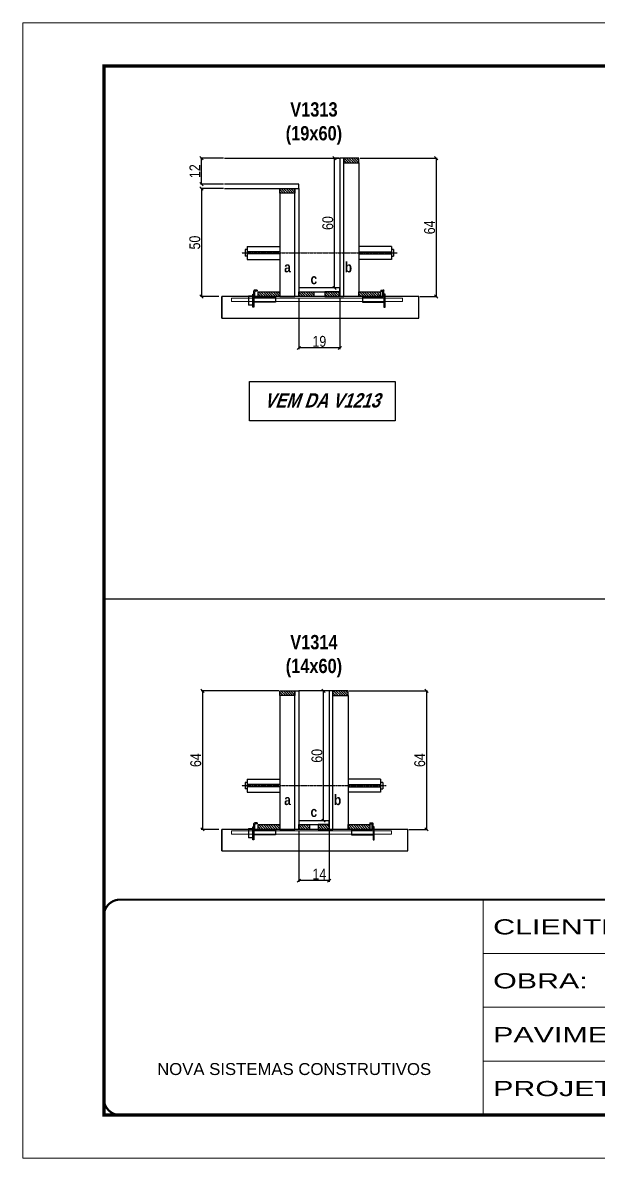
# Model space of a CAD drawing. Extents: x 3309 to 10384, y -2522 to 14608.
# Drawn here: x 3309 to 3841, y 8964 to 10014 of the extents above; entities that cross this region are included whole.
import ezdxf

# ---------------------------------------------------------------- set-up
doc = ezdxf.new("R2010")
doc.units = 0
for name, pattern in [('CONTINUO', [0]), ('DASHED', [0.75, 0.5, -0.25]), ('HIDDEN', [0.375, 0.25, -0.125])]:
    doc.linetypes.add(name, pattern=pattern)
for name, color, linetype in [('barrote', 251, 'Continuous'), ('COTA', 241, 'Continuous'), ('detalhes', 4, 'Continuous'), ('NOMENCLATURA', 7, 'Continuous'), ('Painéis', 200, 'Continuous'), ('presilha', 1, 'Continuous'), ('SARR_2.2x10', 60, 'Continuous'), ('SARR_2.2x7', 40, 'Continuous'), ('SARR_3.5x7', 81, 'Continuous'), ('TENSOR', 3, 'Continuous')]:
    doc.layers.add(name, color=color, linetype=linetype)
for name, color, linetype, lineweight in [('CONCRETO', 251, 'Continuous', 25), ('Folhas', 255, 'Continuous', 9), ('SARRAFO DE PRESSAO', 251, 'DASHED', 9), ('SCO-___-LAJ', 2, 'Continuous', 0)]:
    doc.layers.add(name, color=color, linetype=linetype, lineweight=lineweight)
doc.styles.add('ARIAL', font='arial.ttf')
doc.styles.add('COTA TECNICA 2X', font='techl___.ttf', dxfattribs={"height": 10})
doc.styles.add('TECNICA', font='techb___.ttf', dxfattribs={"height": 10})
doc.styles.add('Tecnologia', font='')
doc.styles.get('Tecnologia').set_extended_font_data('Forgotten Futurist')
doc.dimstyles.new('SECAO', dxfattribs={"dimscale": 0.333333, "dimtxt": 5, "dimasz": 9, "dimexe": 3, "dimexo": 3, "dimgap": 3, "dimtad": 1, "dimdec": 1, "dimlfac": 0.5, "dimzin": 12, "dimdsep": 46, "dimtxsty": 'COTA TECNICA 2X', "dimblk1": 'OBLIQUE', "dimblk2": 'OBLIQUE', "dimsah": 1, "dimcen": 0.9, "dimclrd": 4, "dimclre": 4, "dimclrt": 240, "dimadec": 1, "dimazin": 3, "dimtfac": 1, "dimtdec": 1, "dimtmove": 0, "dimatfit": 3, "dimfxl": 1, "dimtolj": 1, "dimtzin": 12, "dimarcsym": 0})
pattern_1 = [(135, (36799.996, -113751.8887), (-1.122532015, -1.122532015), [])]

# ---------------------------------------------------------------- blocks, each defined once
blk = doc.blocks.new('9999999999')
at = {"color": 30, "linetype": 'CONTINUO'}
for p, q in [((98564.6, 34230.2), (98564.6, 34429.4)), ((98564.6, 34379.6), (99584, 34379.6)), ((98564.6, 34329.8), (99488, 34329.8)), ((98564.6, 34280), (99488, 34280))]:
    blk.add_line(p, q, dxfattribs=at)
at = {"color": 30, "linetype": 'CONTINUO', "const_width": 2}
blk.add_lwpolyline([(99584, 34230.2), (99584, 34414.4, 0.414214), (99569, 34429.4), (98229, 34429.4, 0.414214), (98214, 34414.4), (98214, 34245.2, 0.414214), (98229, 34230.2), (99584, 34230.2)], format="xyb", dxfattribs=at)
at = {"layer": 'Folhas'}
blk.add_lwpolyline([(98139, 34190.2), (99624, 34190.2), (99624, 35240.2), (98139, 35240.2)], close=True, dxfattribs=at)
at = {"layer": 'Folhas', "color": 30, "const_width": 3}
blk.add_lwpolyline([(98214, 34230.2), (99584, 34230.2), (99584, 35200.2), (98214, 35200.2)], close=True, dxfattribs=at)
at = {"color": 7, "linetype": 'Continuous', "ltscale": 5, "style": 'ARIAL'}
blk.add_text('NOVA SISTEMAS CONSTRUTIVOS', height=11.059, dxfattribs=at).set_placement((98263.2, 34267.2))
at = {"layer": 'Folhas', "color": 7, "style": 'Tecnologia', "width": 1.5}
for s, p in [('CLIENTE:', (98573.7, 34397.2)), ('OBRA:', (98573.7, 34347.3)), ('PAVIMENTO:', (98573.7, 34297.5)), ('PROJETO:', (98573.7, 34247.7))]:
    blk.add_text(s, height=14, dxfattribs=at).set_placement(p)
blk = doc.blocks.new('_Oblique')
at = {"color": 0, "linetype": 'ByBlock', "lineweight": -2}
blk.add_line((-0.5, -0.5), (0.5, 0.5), dxfattribs=at)
blk = doc.blocks.new('*D481')
at = {"layer": 'COTA', "color": 4, "lineweight": -2, "transparency": 16777216}
for p, q in [((3564.5, 9759.3), (3564.5, 9711.8)), ((3602.5, 9759.3), (3602.5, 9711.8)), ((3602.5, 9712.8), (3564.5, 9712.8))]:
    blk.add_line(p, q, dxfattribs=at)
at = {"layer": 'Defpoints', "color": 0, "transparency": 16777216}
for p in [(3564.5, 9760.3), (3602.5, 9760.3), (3564.5, 9712.8)]:
    blk.add_point(p, dxfattribs=at)
at = {"layer": 'COTA', "color": 4, "lineweight": -2, "transparency": 16777216, "xscale": 3, "yscale": 3, "zscale": 3, "rotation": 180}
blk.add_blockref('_Oblique', (3564.5, 9712.8), dxfattribs=at)
at = {"layer": 'COTA', "color": 4, "lineweight": -2, "transparency": 16777216, "xscale": 3, "yscale": 3, "zscale": 3}
blk.add_blockref('_Oblique', (3602.5, 9712.8), dxfattribs=at)
at = {"layer": 'COTA', "color": 240, "transparency": 16777216, "insert": (3583.5, 9718.9), "char_height": 10, "attachment_point": 5, "style": 'COTA TECNICA 2X'}
blk.add_mtext('\\A1;19', dxfattribs=at)
blk = doc.blocks.new('PRESILHA METÁLICA 1')
at = {"layer": 'presilha'}
for p, q in [((7.5, 10.6), (7.5, 19.9)), ((12, 21), (8.6, 21)), ((9, 11.6), (9, 18.9)), ((12, 19.5), (9.6, 19.5)), ((12, 21), (12, 19.5)), ((0, 13), (6, 13)), ((0, 13), (0, 0)), ((6, 0), (0, 0)), ((6, 15.5), (7.5, 15.5)), ((6, -2.5), (6, 15.5)), ((6, 13), (6, 0)), ((7.5, 15.5), (7.5, -2.5)), ((37.5, 4.1), (7.5, 4.1)), ((37.5, 11), (9.6, 11)), ((37.5, 11), (37.5, 4.1)), ((7.5, -2.5), (6, -2.5))]:
    blk.add_line(p, q, dxfattribs=at)
for centre, radius, start, end in [((8.6, 19.9), 1.14, 90, 180), ((9.6, 18.9), 0.57, 90, 180), ((9.6, 11.6), 0.57, 180, 270)]:
    blk.add_arc(centre, radius, start, end, dxfattribs=at)
blk = doc.blocks.new('PRESILHA METÁLICA 2')
at = {"layer": 'presilha'}
for p, q in [((-5.2, 23.5), (-5.2, 22)), ((-5.2, 23.5), (-1.9, 23.5)), ((-5.2, 22), (-2.8, 22)), ((-2.2, 14.1), (-2.2, 21.4)), ((0.8, 18), (-0.8, 18)), ((-0.8, 18), (-0.8, 0)), ((-0.8, 14.6), (-0.8, 22.4)), ((0.8, 0), (0.8, 18)), ((-30.8, 13.5), (-30.8, 6.6)), ((-30.8, 13.5), (-2.8, 13.5)), ((-30.8, 6.6), (-0.8, 6.6)), ((-0.8, 0), (0.8, 0))]:
    blk.add_line(p, q, dxfattribs=at)
for centre, radius, start, end in [((-2.8, 21.4), 0.57, 0, 90), ((-1.9, 22.4), 1.14, 0, 90), ((-2.8, 14.1), 0.57, 270, 0)]:
    blk.add_arc(centre, radius, start, end, dxfattribs=at)
blk = doc.blocks.new('*D482')
at = {"layer": 'COTA', "color": 4, "lineweight": -2, "transparency": 16777216}
for p, q in [((3621.1, 9888.3), (3692.5, 9888.3)), ((3691.5, 9888.3), (3691.5, 9760.3)), ((3676.3, 9760.3), (3692.5, 9760.3))]:
    blk.add_line(p, q, dxfattribs=at)
at = {"layer": 'Defpoints', "color": 0, "transparency": 16777216}
for p in [(3620.1, 9888.3), (3675.3, 9760.3), (3691.5, 9760.3)]:
    blk.add_point(p, dxfattribs=at)
at = {"layer": 'COTA', "color": 4, "lineweight": -2, "transparency": 16777216, "xscale": 3, "yscale": 3, "zscale": 3}
for p, rotation in [((3691.5, 9888.3), 90), ((3691.5, 9760.3), 270)]:
    blk.add_blockref('_Oblique', p, dxfattribs=dict(at, rotation=rotation))
at = {"layer": 'COTA', "color": 240, "transparency": 16777216, "insert": (3685.4, 9824.3), "char_height": 10, "attachment_point": 5, "rotation": 90, "style": 'COTA TECNICA 2X'}
blk.add_mtext('\\A1;64', dxfattribs=at)
blk = doc.blocks.new('*D483')
at = {"layer": 'COTA', "color": 4, "lineweight": -2, "transparency": 16777216}
for p, q in [((3494.8, 9860.3), (3473.5, 9860.3)), ((3474.5, 9860.3), (3474.5, 9760.3)), ((3490.6, 9760.3), (3473.5, 9760.3))]:
    blk.add_line(p, q, dxfattribs=at)
at = {"layer": 'Defpoints', "color": 0, "transparency": 16777216}
for p in [(3495.8, 9860.3), (3474.5, 9760.3), (3491.6, 9760.3)]:
    blk.add_point(p, dxfattribs=at)
at = {"layer": 'COTA', "color": 4, "lineweight": -2, "transparency": 16777216, "xscale": 3, "yscale": 3, "zscale": 3}
for p, rotation in [((3474.5, 9860.3), 90), ((3474.5, 9760.3), 270)]:
    blk.add_blockref('_Oblique', p, dxfattribs=dict(at, rotation=rotation))
at = {"layer": 'COTA', "color": 240, "transparency": 16777216, "insert": (3468.4, 9810.3), "char_height": 10, "attachment_point": 5, "rotation": 90, "style": 'COTA TECNICA 2X'}
blk.add_mtext('\\A1;50', dxfattribs=at)
blk = doc.blocks.new('*D484')
at = {"layer": 'COTA', "color": 4, "lineweight": -2, "transparency": 16777216}
for p, q in [((3601.5, 9888.3), (3596.4, 9888.3)), ((3597.4, 9768.3), (3597.4, 9888.3)), ((3601.5, 9768.3), (3596.4, 9768.3))]:
    blk.add_line(p, q, dxfattribs=at)
at = {"layer": 'Defpoints', "color": 0, "transparency": 16777216}
for p in [(3597.4, 9888.3), (3602.5, 9888.3), (3602.5, 9768.3)]:
    blk.add_point(p, dxfattribs=at)
at = {"layer": 'COTA', "color": 4, "lineweight": -2, "transparency": 16777216, "xscale": 3, "yscale": 3, "zscale": 3}
for p, rotation in [((3597.4, 9888.3), 90), ((3597.4, 9768.3), 270)]:
    blk.add_blockref('_Oblique', p, dxfattribs=dict(at, rotation=rotation))
at = {"layer": 'COTA', "color": 240, "transparency": 16777216, "insert": (3591.3, 9828.3), "char_height": 10, "attachment_point": 5, "rotation": 90, "style": 'COTA TECNICA 2X'}
blk.add_mtext('\\A1;60', dxfattribs=at)
blk = doc.blocks.new('*D485')
at = {"layer": 'COTA', "color": 4, "lineweight": -2, "transparency": 16777216}
for p, q in [((3494.8, 9888.3), (3473.5, 9888.3)), ((3474.5, 9864.3), (3474.5, 9888.3)), ((3494.8, 9864.3), (3473.5, 9864.3))]:
    blk.add_line(p, q, dxfattribs=at)
at = {"layer": 'Defpoints', "color": 0, "transparency": 16777216}
for p in [(3474.5, 9888.3), (3495.8, 9888.3), (3495.8, 9864.3)]:
    blk.add_point(p, dxfattribs=at)
at = {"layer": 'COTA', "color": 4, "lineweight": -2, "transparency": 16777216, "xscale": 3, "yscale": 3, "zscale": 3}
for p, rotation in [((3474.5, 9888.3), 90), ((3474.5, 9864.3), 270)]:
    blk.add_blockref('_Oblique', p, dxfattribs=dict(at, rotation=rotation))
at = {"layer": 'COTA', "color": 240, "transparency": 16777216, "insert": (3468.5, 9876.3), "char_height": 10, "attachment_point": 5, "rotation": 90, "style": 'COTA TECNICA 2X'}
blk.add_mtext('\\A1;12', dxfattribs=at)
blk = doc.blocks.new('*D471')
at = {"layer": 'COTA', "color": 4, "lineweight": -2, "transparency": 16777216}
for p, q in [((3564.5, 9266.7), (3564.5, 9219.3)), ((3592.5, 9266.7), (3592.5, 9219.3)), ((3592.5, 9220.3), (3564.5, 9220.3))]:
    blk.add_line(p, q, dxfattribs=at)
at = {"layer": 'Defpoints', "color": 0, "transparency": 16777216}
for p in [(3564.5, 9267.7), (3592.5, 9267.7), (3564.5, 9220.3)]:
    blk.add_point(p, dxfattribs=at)
at = {"layer": 'COTA', "color": 4, "lineweight": -2, "transparency": 16777216, "xscale": 3, "yscale": 3, "zscale": 3, "rotation": 180}
blk.add_blockref('_Oblique', (3564.5, 9220.3), dxfattribs=at)
at = {"layer": 'COTA', "color": 4, "lineweight": -2, "transparency": 16777216, "xscale": 3, "yscale": 3, "zscale": 3}
blk.add_blockref('_Oblique', (3592.5, 9220.3), dxfattribs=at)
at = {"layer": 'COTA', "color": 240, "transparency": 16777216, "insert": (3583.5, 9226.3), "char_height": 10, "attachment_point": 5, "style": 'COTA TECNICA 2X'}
blk.add_mtext('\\A1;14', dxfattribs=at)
blk = doc.blocks.new('*D472')
at = {"layer": 'COTA', "color": 4, "lineweight": -2, "transparency": 16777216}
for p, q in [((3545.9, 9395.7), (3474.4, 9395.7)), ((3475.4, 9395.7), (3475.4, 9267.7)), ((3490.6, 9267.7), (3474.4, 9267.7))]:
    blk.add_line(p, q, dxfattribs=at)
at = {"layer": 'Defpoints', "color": 0, "transparency": 16777216}
for p in [(3546.9, 9395.7), (3475.4, 9267.7), (3491.6, 9267.7)]:
    blk.add_point(p, dxfattribs=at)
at = {"layer": 'COTA', "color": 4, "lineweight": -2, "transparency": 16777216, "xscale": 3, "yscale": 3, "zscale": 3}
for p, rotation in [((3475.4, 9395.7), 90), ((3475.4, 9267.7), 270)]:
    blk.add_blockref('_Oblique', p, dxfattribs=dict(at, rotation=rotation))
at = {"layer": 'COTA', "color": 240, "transparency": 16777216, "insert": (3469.3, 9331.7), "char_height": 10, "attachment_point": 5, "rotation": 90, "style": 'COTA TECNICA 2X'}
blk.add_mtext('\\A1;64', dxfattribs=at)
blk = doc.blocks.new('*D473')
at = {"layer": 'COTA', "color": 4, "lineweight": -2, "transparency": 16777216}
for p, q in [((3611.1, 9395.7), (3683.4, 9395.7)), ((3682.4, 9395.7), (3682.4, 9267.7)), ((3666.3, 9267.7), (3683.4, 9267.7))]:
    blk.add_line(p, q, dxfattribs=at)
at = {"layer": 'Defpoints', "color": 0, "transparency": 16777216}
for p in [(3610.1, 9395.7), (3665.3, 9267.7), (3682.4, 9267.7)]:
    blk.add_point(p, dxfattribs=at)
at = {"layer": 'COTA', "color": 4, "lineweight": -2, "transparency": 16777216, "xscale": 3, "yscale": 3, "zscale": 3}
for p, rotation in [((3682.4, 9395.7), 90), ((3682.4, 9267.7), 270)]:
    blk.add_blockref('_Oblique', p, dxfattribs=dict(at, rotation=rotation))
at = {"layer": 'COTA', "color": 240, "transparency": 16777216, "insert": (3676.3, 9331.7), "char_height": 10, "attachment_point": 5, "rotation": 90, "style": 'COTA TECNICA 2X'}
blk.add_mtext('\\A1;64', dxfattribs=at)
blk = doc.blocks.new('*D474')
at = {"layer": 'COTA', "color": 4, "lineweight": -2, "transparency": 16777216}
for p, q in [((3591.5, 9395.7), (3586.4, 9395.7)), ((3587.4, 9275.7), (3587.4, 9395.7)), ((3591.5, 9275.7), (3586.4, 9275.7))]:
    blk.add_line(p, q, dxfattribs=at)
at = {"layer": 'Defpoints', "color": 0, "transparency": 16777216}
for p in [(3587.4, 9395.7), (3592.5, 9395.7), (3592.5, 9275.7)]:
    blk.add_point(p, dxfattribs=at)
at = {"layer": 'COTA', "color": 4, "lineweight": -2, "transparency": 16777216, "xscale": 3, "yscale": 3, "zscale": 3}
for p, rotation in [((3587.4, 9395.7), 90), ((3587.4, 9275.7), 270)]:
    blk.add_blockref('_Oblique', p, dxfattribs=dict(at, rotation=rotation))
at = {"layer": 'COTA', "color": 240, "transparency": 16777216, "insert": (3581.3, 9335.7), "char_height": 10, "attachment_point": 5, "rotation": 90, "style": 'COTA TECNICA 2X'}
blk.add_mtext('\\A1;60', dxfattribs=at)

msp = doc.modelspace()

# ---------------------------------------------------------------- hatches: boundary and pattern name
at = {"layer": 'SARR_2.2x10'}
h = msp.add_hatch(dxfattribs=at)
h.set_pattern_fill('ANSI31', color=256, scale=0.5, angle=90)
h.set_pattern_definition([(135, (36720.396, -113751.8887), (-1.122532015, -1.122532015), [])])
h.paths.add_polyline_path([(3526.86, 9764.68), (3526.86, 9760.28), (3546.86, 9760.28), (3546.86, 9764.68)])
h = msp.add_hatch(dxfattribs=at)
h.set_pattern_fill('ANSI31', color=256, scale=0.5, angle=90)
h.set_pattern_definition([(135, (36813.596, -113751.8887), (-1.122532015, -1.122532015), [])])
h.paths.add_polyline_path([(3620.06, 9764.68), (3620.06, 9760.28), (3640.06, 9760.28), (3640.06, 9764.68)])
h = msp.add_hatch(dxfattribs=at)
h.set_pattern_fill('ANSI31', color=256, scale=0.5, angle=90)
h.set_pattern_definition([(135, (36720.396, -114244.4465), (-1.122532015, -1.122532015), [])])
h.paths.add_polyline_path([(3526.86, 9272.12), (3526.86, 9267.72), (3546.86, 9267.72), (3546.86, 9272.12)])
h = msp.add_hatch(dxfattribs=at)
h.set_pattern_fill('ANSI31', color=256, scale=0.5, angle=90)
h.set_pattern_definition([(135, (36803.596, -114244.4465), (-1.122532015, -1.122532015), [])])
h.paths.add_polyline_path([(3610.06, 9272.12), (3610.06, 9267.72), (3630.06, 9267.72), (3630.06, 9272.12)])
at = {"layer": 'SARR_2.2x7'}
h = msp.add_hatch(dxfattribs=at)
h.set_pattern_fill('ANSI31', color=256, scale=0.5, angle=90)
h.set_pattern_definition([(135, (36734.396, -113628.2887), (-1.122532015, -1.122532015), [])])
h.paths.add_polyline_path([(3606.06, 9888.28), (3606.06, 9883.88), (3620.06, 9883.88), (3620.06, 9888.28)])
h = msp.add_hatch(dxfattribs=at)
h.set_pattern_fill('ANSI31', color=256, scale=0.5, angle=90)
h.set_pattern_definition([(135, (36714.396, -113656.2887), (-1.122532015, -1.122532015), [])])
h.paths.add_polyline_path([(3560.86, 9860.28), (3560.86, 9855.88), (3546.86, 9855.88), (3546.86, 9860.28)])
h = msp.add_hatch(dxfattribs=at)
h.set_pattern_fill('ANSI31', color=256, scale=0.5, angle=90)
h.set_pattern_definition(pattern_1)
h.paths.add_polyline_path([(3578.46, 9760.28), (3578.46, 9764.68), (3564.46, 9764.68), (3564.46, 9760.28)])
h = msp.add_hatch(dxfattribs=at)
h.set_pattern_fill('ANSI31', color=256, scale=0.5, angle=90)
h.set_pattern_definition(pattern_1)
h.paths.add_polyline_path([(3588.46, 9764.68), (3588.46, 9760.28), (3602.46, 9760.28), (3602.46, 9764.68)])
h = msp.add_hatch(dxfattribs=at)
h.set_pattern_fill('ANSI31', color=256, scale=0.5, angle=90)
h.set_pattern_definition([(135, (36734.396, -114120.8465), (-1.122532015, -1.122532015), [])])
h.paths.add_polyline_path([(3560.86, 9395.72), (3560.86, 9391.32), (3546.86, 9391.32), (3546.86, 9395.72)])
h = msp.add_hatch(dxfattribs=at)
h.set_pattern_fill('ANSI31', color=256, scale=0.5, angle=90)
h.set_pattern_definition([(135, (36704.396, -114120.8465), (-1.122532015, -1.122532015), [])])
h.paths.add_polyline_path([(3596.06, 9395.72), (3596.06, 9391.32), (3610.06, 9391.32), (3610.06, 9395.72)])
h = msp.add_hatch(dxfattribs=at)
h.set_pattern_fill('ANSI31', color=256, scale=0.5, angle=90)
h.set_pattern_definition([(135, (36799.996, -114244.4465), (-1.122532015, -1.122532015), [])])
h.paths.add_polyline_path([(3574.46, 9267.72), (3574.46, 9272.12), (3564.46, 9272.12), (3564.46, 9267.72)])
h = msp.add_hatch(dxfattribs=at)
h.set_pattern_fill('ANSI31', color=256, scale=0.5, angle=90)
h.set_pattern_definition([(135, (36789.996, -114244.4465), (-1.122532015, -1.122532015), [])])
h.paths.add_polyline_path([(3582.46, 9272.12), (3582.46, 9267.72), (3592.46, 9267.72), (3592.46, 9272.12)])

# ---------------------------------------------------------------- linework, layer by layer
at = {"ltscale": 3}
for p, q in [((3514.86, 9803.73), (3514.86, 9797.73)), ((3516.86, 9803.73), (3514.86, 9803.73)), ((3516.86, 9797.73), (3514.86, 9797.73)), ((3516.86, 9806.73), (3516.86, 9794.73)), ((3516.86, 9806.73), (3546.86, 9806.73)), ((3546.86, 9801.73), (3516.86, 9801.73)), ((3546.86, 9799.73), (3516.86, 9799.73)), ((3650.06, 9806.73), (3620.06, 9806.73)), ((3620.06, 9801.73), (3650.06, 9801.73)), ((3620.06, 9799.73), (3650.06, 9799.73)), ((3650.06, 9806.73), (3650.06, 9794.73)), ((3652.06, 9803.73), (3650.06, 9803.73)), ((3650.06, 9797.73), (3652.06, 9797.73)), ((3652.06, 9803.73), (3652.06, 9797.73)), ((3516.86, 9794.73), (3546.86, 9794.73)), ((3650.06, 9794.73), (3620.06, 9794.73)), ((3516.86, 9314.17), (3516.86, 9302.17)), ((3516.86, 9314.17), (3546.86, 9314.17)), ((3640.06, 9314.17), (3610.06, 9314.17)), ((3640.06, 9314.17), (3640.06, 9302.17)), ((3514.86, 9311.17), (3514.86, 9305.17)), ((3516.86, 9311.17), (3514.86, 9311.17)), ((3516.86, 9305.17), (3514.86, 9305.17)), ((3546.86, 9309.17), (3516.86, 9309.17)), ((3546.86, 9307.17), (3516.86, 9307.17)), ((3610.06, 9309.17), (3640.06, 9309.17)), ((3610.06, 9307.17), (3640.06, 9307.17)), ((3642.06, 9311.17), (3640.06, 9311.17)), ((3640.06, 9305.17), (3642.06, 9305.17)), ((3642.06, 9311.17), (3642.06, 9305.17)), ((3516.86, 9302.17), (3546.86, 9302.17)), ((3640.06, 9302.17), (3610.06, 9302.17))]:
    msp.add_line(p, q, dxfattribs=at)
at = {"layer": 'barrote'}
for points in [[(3493.4, 9740.28), (3675.32, 9740.28), (3675.32, 9760.28), (3493.4, 9760.28)], [(3493.4, 9247.72), (3665.32, 9247.72), (3665.32, 9267.72), (3493.4, 9267.72)]]:
    msp.add_lwpolyline(points, close=True, dxfattribs=at)
at = {"layer": 'CONCRETO', "linetype": 'Continuous'}
for p, q in [((3495.76, 9888.28), (3602.46, 9888.28)), ((3592.46, 9395.72), (3564.46, 9395.72))]:
    msp.add_line(p, q, dxfattribs=at)
at = {"layer": 'COTA'}
msp.add_line((3384.37, 9481), (4754.37, 9481), dxfattribs=at)
at = {"layer": 'detalhes', "color": 250}
for p, q in [((3493.4, 9740.28), (3493.4, 9760.28)), ((3493.4, 9247.72), (3493.4, 9267.72))]:
    msp.add_line(p, q, dxfattribs=at)
at = {"layer": 'NOMENCLATURA', "elevation": 0}
msp.add_lwpolyline([(3519.02, 9681.92), (3653.56, 9681.92), (3653.56, 9645.46), (3519.02, 9645.46)], close=True, dxfattribs=at)
at = {"layer": 'Painéis', "linetype": 'Continuous'}
for points in [[(3606.06, 9760.28), (3606.06, 9888.28), (3602.46, 9888.28), (3602.46, 9760.28)], [(3560.86, 9760.28), (3560.86, 9860.28), (3564.46, 9860.28), (3564.46, 9760.28)], [(3602.46, 9768.28), (3564.46, 9768.28), (3564.46, 9764.68), (3602.46, 9764.68)], [(3560.86, 9267.72), (3560.86, 9395.72), (3564.46, 9395.72), (3564.46, 9267.72)], [(3596.06, 9267.72), (3596.06, 9395.72), (3592.46, 9395.72), (3592.46, 9267.72)], [(3592.46, 9275.72), (3564.46, 9275.72), (3564.46, 9272.12), (3592.46, 9272.12)]]:
    msp.add_lwpolyline(points, close=True, dxfattribs=at)
at = {"layer": 'Painéis', "linetype": 'Continuous', "elevation": 0}
msp.add_lwpolyline([(3495.76, 9860.28), (3564.46, 9860.28), (3564.46, 9864.28), (3495.76, 9864.28)], dxfattribs=at)
at = {"layer": 'SARR_2.2x10'}
for points in [[(3526.86, 9764.68), (3546.86, 9764.68), (3546.86, 9760.28), (3526.86, 9760.28)], [(3620.06, 9764.68), (3640.06, 9764.68), (3640.06, 9760.28), (3620.06, 9760.28)], [(3526.86, 9272.12), (3546.86, 9272.12), (3546.86, 9267.72), (3526.86, 9267.72)], [(3610.06, 9272.12), (3630.06, 9272.12), (3630.06, 9267.72), (3610.06, 9267.72)]]:
    msp.add_lwpolyline(points, close=True, dxfattribs=at)
at = {"layer": 'SARR_2.2x7', "elevation": 0}
for points in [[(3620.06, 9888.28), (3606.06, 9888.28), (3606.06, 9883.88), (3620.06, 9883.88)], [(3546.86, 9860.28), (3560.86, 9860.28), (3560.86, 9855.88), (3546.86, 9855.88)], [(3546.86, 9395.72), (3560.86, 9395.72), (3560.86, 9391.32), (3546.86, 9391.32)], [(3610.06, 9395.72), (3596.06, 9395.72), (3596.06, 9391.32), (3610.06, 9391.32)]]:
    msp.add_lwpolyline(points, close=True, dxfattribs=at)
at = {"layer": 'SARR_2.2x7'}
for points in [[(3564.46, 9764.68), (3578.46, 9764.68), (3578.46, 9760.28), (3564.46, 9760.28)], [(3602.46, 9764.68), (3588.46, 9764.68), (3588.46, 9760.28), (3602.46, 9760.28)], [(3564.46, 9272.12), (3574.46, 9272.12), (3574.46, 9267.72), (3564.46, 9267.72)], [(3592.46, 9272.12), (3582.46, 9272.12), (3582.46, 9267.72), (3592.46, 9267.72)]]:
    msp.add_lwpolyline(points, close=True, dxfattribs=at)
at = {"layer": 'SARR_3.5x7'}
for points in [[(3606.06, 9883.88), (3620.06, 9883.88), (3620.06, 9760.28), (3606.06, 9760.28)], [(3560.86, 9855.88), (3546.86, 9855.88), (3546.86, 9760.28), (3560.86, 9760.28)], [(3560.86, 9391.32), (3546.86, 9391.32), (3546.86, 9267.72), (3560.86, 9267.72)], [(3596.06, 9391.32), (3610.06, 9391.32), (3610.06, 9267.72), (3596.06, 9267.72)]]:
    msp.add_lwpolyline(points, close=True, dxfattribs=at)
at = {"layer": 'SCO-___-LAJ', "color": 1}
for points in [[(3502.4, 9758.95), (3660.24, 9758.95), (3660.24, 9755.75), (3502.4, 9755.75)], [(3502.4, 9266.39), (3650.24, 9266.39), (3650.24, 9263.19), (3502.4, 9263.19)]]:
    msp.add_lwpolyline(points, close=True, dxfattribs=at)
at = {"layer": 'TENSOR', "linetype": 'HIDDEN', "ltscale": 0.5}
for p, q in [((3511.86, 9800.73), (3655.36, 9800.73)), ((3511.86, 9308.17), (3645.36, 9308.17))]:
    msp.add_line(p, q, dxfattribs=at)

# ---------------------------------------------------------------- block references
at = {"layer": 'presilha', "xscale": 0.6666666666666666, "yscale": 0.6666666666666666, "zscale": 0.6666666666666666}
for name, p in [('PRESILHA METÁLICA 1', (3517.99, 9752.31)), ('PRESILHA METÁLICA 2', (3643.74, 9750.65)), ('PRESILHA METÁLICA 1', (3517.99, 9259.76)), ('PRESILHA METÁLICA 2', (3633.74, 9258.09))]:
    msp.add_blockref(name, p, dxfattribs=at)
at = {"layer": 'SARRAFO DE PRESSAO', "color": 6, "linetype": 'ByBlock'}
msp.add_blockref('9999999999', (-94829.61, -25226.65), dxfattribs=at)

# ---------------------------------------------------------------- texts
at = {"layer": 'detalhes', "style": 'TECNICA'}
for s, p in [('a', (3550.98, 9782.72)), ('b', (3606.96, 9782.71)), ('c', (3575.35, 9771.75)), ('a', (3550.98, 9290.16)), ('b', (3596.96, 9290.15)), ('c', (3575.35, 9279.19))]:
    msp.add_text(s, height=9.6, dxfattribs=at).set_placement(p)
at = {"layer": 'NOMENCLATURA', "char_height": 13.2, "attachment_point": 2, "style": 'TECNICA'}
for s, insert in [('V1313\\P(19x60)', (3578.46, 9939.98)), ('V1314\\P(14x60)', (3578.46, 9447.42))]:
    msp.add_mtext_dynamic_manual_height_columns(s, width=300.2766, gutter_width=1, heights=[0], dxfattribs=dict(at, insert=insert))
at = {"layer": 'NOMENCLATURA', "insert": (3585.85, 9670.96), "char_height": 13.2, "width": 300.2766, "attachment_point": 2, "style": 'TECNICA'}
msp.add_mtext('{\\Q19;VEM DA V1213}', dxfattribs=at)

# ---------------------------------------------------------------- dimensions: what is measured, and where the dimension line sits
at = {"layer": 'COTA'}
for base, p1, p2, picture, middle in [((3474.54, 9888.28), (3495.76, 9864.28), (3495.76, 9888.28), '*D485', (3468.48, 9876.28)), ((3597.38, 9888.28), (3602.46, 9768.28), (3602.46, 9888.28), '*D484', (3591.28, 9828.28)), ((3691.5, 9760.28, 0), (3620.06, 9888.28), (3675.27, 9760.28, 0), '*D482', (3685.4, 9824.28, 0)), ((3474.54, 9760.28, 0), (3495.76, 9860.28), (3491.64, 9760.28, 0), '*D483', (3468.43, 9810.28, 0)), ((3475.41, 9267.72, 0), (3546.86, 9395.72), (3491.64, 9267.72, 0), '*D472', (3469.31, 9331.72, 0)), ((3587.38, 9395.72), (3592.46, 9275.72), (3592.46, 9395.72), '*D474', (3581.28, 9335.72)), ((3682.38, 9267.72, 0), (3610.06, 9395.72), (3665.27, 9267.72, 0), '*D473', (3676.27, 9331.72, 0))]:
    dim = msp.add_linear_dim(base=base, p1=p1, p2=p2, angle=90, dimstyle='SECAO', dxfattribs=at)
    dim.commit()
    dim.dimension.update_dxf_attribs({"geometry": picture, "text_midpoint": middle})
for base, p1, p2, picture, middle in [((3564.46, 9712.81), (3602.46, 9760.28), (3564.46, 9760.28), '*D481', (3583.46, 9712.81)), ((3564.46, 9220.25), (3592.46, 9267.72), (3564.46, 9267.72), '*D471', (3583.46, 9220.25))]:
    dim = msp.add_linear_dim(base=base, p1=p1, p2=p2, angle=180, dimstyle='SECAO', dxfattribs=at)
    dim.commit()
    dim.dimension.update_dxf_attribs({"geometry": picture, "text_midpoint": middle, "dimtype": 160})

doc.saveas('drawing.dxf')
